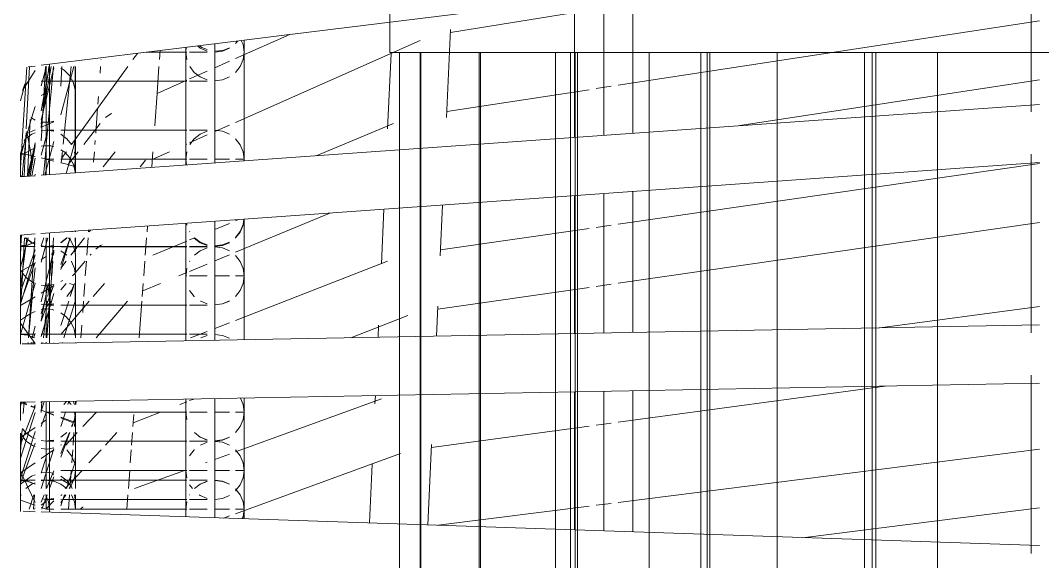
# Model space of a CAD drawing. Header units: millimetres. Extents: x 886808 to 1650903, y -1008069 to 230892.
# Drawn here: x 1018505 to 1019031, y -558612 to -558334 of the extents above; entities that cross this region are included whole.
import ezdxf
from ezdxf.xclip import XClip

# ---------------------------------------------------------------- set-up
doc = ezdxf.new("R2010")
doc.units = ezdxf.units.MM
doc.header["$XCLIPFRAME"] = 0
doc.layers.get('0').update_dxf_attribs({"lineweight": 0})
doc.layers.add('0.NETMANHNHAT-0.05', color=251, linetype='Continuous', lineweight=0)
doc.layers.add('A_Dim', color=8, linetype='Continuous', lineweight=5)

# ---------------------------------------------------------------- blocks, each defined once
blk = doc.blocks.new('A$C14C457CE')
for p, q in [((8880.19, 2669.48), (8880.19, 2761.27)), ((9085, 2731.01), (9085, 2658.46)), ((9085, 2731.01), (9261.51, 2709.22)), ((9100, 2729.15), (9100, 2657.4)), ((9115, 2727.3), (9115, 2656.33)), ((9107.5, 2721.78), (9178.82, 2710.26)), ((9092.5, 2683.17), (8875.8, 2716.26)), ((9180.83, 2666.54), (9178.75, 2711.76)), ((9261.51, 2709.22), (9289.39, 2696.85)), ((9261.55, 2709.21), (9285, 2706.32)), ((9194.31, 2706.23), (9289.39, 2664.05)), ((9285, 2706.32), (9285, 2700.23)), ((9285, 2706.32), (9328.14, 2701)), ((9285, 2700.23), (9285.51, 2704.06)), ((9285.51, 2704.06), (9286.39, 2706.15)), ((9289.01, 2704.94), (9288.3, 2705.92)), ((9289.31, 2704.7), (9288.38, 2705.91)), ((9289.39, 2704.64), (9289.01, 2704.94)), ((9289.39, 2704.59), (9289.39, 2704.64)), ((9295.39, 2701.21), (9292.5, 2702.41)), ((9300, 2704.47), (9300, 2700.83)), ((9300, 2704.47), (9300, 2643.19)), ((9300, 2704.47), (9300, 2700.23)), ((9306.64, 2702.65), (9303.88, 2701.56)), ((9307.83, 2703.51), (9306.64, 2702.65)), ((9308.99, 2703.36), (9307.5, 2702.23)), ((9314.68, 2702.66), (9315, 2700.23)), ((9315, 2702.62), (9315, 2700.23)), ((9211.12, 2660.79), (9209.34, 2699.57)), ((9285.51, 2696.4), (9285, 2700.23)), ((9285, 2700.23), (9285, 2698.8)), ((9285, 2698.8), (9285, 2666)), ((9296.12, 2700.74), (9292.5, 2702.23)), ((9299.17, 2700.72), (9295.39, 2701.21)), ((9300, 2700.24), (9296.12, 2700.74)), ((9300, 2700.83), (9299.17, 2700.72)), ((9300, 2700.83), (9300, 2700.24)), ((9300, 2692.15), (9300, 2700.24)), ((9300, 2700.23), (9300, 2643.19)), ((9307.5, 2702.23), (9303.88, 2700.74)), ((9312.99, 2700.23), (9303.88, 2700.23)), ((9303.88, 2700.11), (9312.99, 2700.11)), ((9334.38, 2700.23), (9314.49, 2700.23)), ((9315, 2700.11), (9314.49, 2696.4)), ((9314.49, 2700.11), (9335.34, 2700.11)), ((9315, 2700.23), (9315, 2700.11)), ((9315, 2652.69), (9315, 2700.11)), ((9328.48, 2696.35), (9328.14, 2701)), ((9328.14, 2701), (9335.26, 2700.11)), ((9335.34, 2700.11), (9385, 2693.98)), ((9342.17, 2696.35), (9339.85, 2699.55)), ((9287.01, 2692.84), (9285.51, 2696.4)), ((9289.39, 2689.77), (9287.01, 2692.84)), ((9292.5, 2695.47), (9300, 2692.15)), ((9300, 2685.44), (9300, 2692.15)), ((9312.91, 2692.73), (9310.61, 2689.77)), ((9329.74, 2678.95), (9328.74, 2692.73)), ((9371.8, 2655.34), (9344.78, 2692.73)), ((9358.55, 2696.35), (9358.54, 2696.58)), ((9359.06, 2689.35), (9358.82, 2692.73)), ((9371.71, 2692.73), (9371.71, 2647.13)), ((9371.8, 2692.73), (9371.8, 2685.23)), ((9372.62, 2692.73), (9379.21, 2667.9)), ((9377.99, 2652.81), (9373.92, 2692.73)), ((9379.21, 2691.98), (9377.53, 2691)), ((9379.21, 2682.73), (9378.72, 2692.73)), ((9382.84, 2692.05), (9388.32, 2669.72)), ((9382.98, 2692.73), (9386, 2659.89)), ((9388.49, 2668.39), (9384.21, 2692.73)), ((9385, 2637.15), (9385, 2693.98)), ((9385, 2693.98), (9389.39, 2693.43)), ((9385.78, 2689.4), (9385.11, 2692.73)), ((9385.37, 2692.73), (9385.78, 2689.4)), ((9389.39, 2682.94), (9386.56, 2692.73)), ((9386.71, 2637.03), (9386.71, 2692.73)), ((9386.71, 2645.11), (9386.71, 2692.73)), ((9386.71, 2637.03), (9386.71, 2692.73)), ((9386.71, 2692.73), (9386.71, 2637.03)), ((9386.71, 2645.11), (9386.71, 2692.73)), ((9387.06, 2692.73), (9387.95, 2677.71)), ((9392.5, 2693.05), (9394.43, 2692.82)), ((9394.43, 2692.82), (9396.04, 2692.62)), ((9395.38, 2692.7), (9396.99, 2660.7)), ((9396.04, 2692.62), (9396.07, 2692.61)), ((9400, 2640.63), (9396.67, 2692.54)), ((9296.12, 2685.95), (9292.5, 2687.42)), ((9303.88, 2690.42), (9312.99, 2686.38)), ((9307.5, 2687.42), (9303.88, 2685.95)), ((9310.61, 2689.77), (9307.5, 2687.42)), ((9374.77, 2688.23), (9372.83, 2684.83)), ((9377.53, 2691), (9374.77, 2688.23)), ((9385.86, 2688.75), (9385.78, 2689.4)), ((9389.39, 2670.05), (9385.86, 2688.75)), ((9386.34, 2685.23), (9385.93, 2688.42)), ((9392.5, 2690.83), (9398.97, 2680.48)), ((9029.89, 2662.38), (8875.8, 2685.91)), ((9103.88, 2681.43), (9096.12, 2682.61)), ((9300, 2685.44), (9296.12, 2685.95)), ((9300, 2685.23), (9300, 2685.44)), ((9312.99, 2685.23), (9303.88, 2685.23)), ((9314.49, 2685.72), (9329.74, 2678.95)), ((9389.26, 2685.23), (9314.49, 2685.23)), ((9371.8, 2685.23), (9371.83, 2681.04)), ((9372.83, 2684.83), (9371.83, 2681.04)), ((9388.32, 2669.72), (9386.34, 2685.23)), ((9397.49, 2684.09), (9398.97, 2680.48)), ((9397.49, 2684.09), (9400, 2675.07)), ((9180.68, 2669.7), (9107.5, 2680.87)), ((9330.9, 2662.55), (9329.74, 2678.95)), ((9360.21, 2673.48), (9359.93, 2677.39)), ((9371.85, 2677.12), (9371.8, 2660.11)), ((9371.83, 2681.04), (9371.85, 2677.12)), ((9389.39, 2677.93), (9386.71, 2679.11)), ((9387.96, 2677.66), (9388.28, 2672.12)), ((8875.8, 2673.33), (9285, 2644.25)), ((9361.3, 2658.45), (9360.37, 2671.34)), ((9388.28, 2672.12), (9388.43, 2669.76)), ((9394.23, 2666.25), (9392.5, 2672.22)), ((9285, 2666), (9285, 2645.11)), ((9353.05, 2668.61), (9353.51, 2668.41)), ((9353.51, 2668.41), (9356.31, 2666.51)), ((9388.32, 2669.72), (9388.36, 2669.54)), ((9388.36, 2669.54), (9389.39, 2665.33)), ((9388.49, 2668.39), (9388.36, 2669.54)), ((9388.43, 2669.76), (9388.47, 2669.11)), ((9388.47, 2669.11), (9388.49, 2668.39)), ((9388.49, 2668.39), (9388.52, 2668.29)), ((9388.52, 2668.29), (9388.52, 2668.25)), ((9388.52, 2668.21), (9388.52, 2668.25)), ((9388.53, 2668.15), (9388.52, 2668.21)), ((9388.53, 2668.08), (9388.53, 2668.15)), ((9388.54, 2667.98), (9388.53, 2668.08)), ((9388.57, 2667.95), (9388.54, 2667.98)), ((9389.39, 2663.25), (9388.57, 2667.95)), ((9389.39, 2661.55), (9388.57, 2667.95)), ((9388.57, 2667.95), (9388.78, 2664.24)), ((9392.51, 2665.25), (9394.69, 2666.52)), ((9397.22, 2655.7), (9394.23, 2666.25)), ((9247.9, 2646.89), (9208.16, 2663.44)), ((9292.5, 2662.67), (9300, 2659.34)), ((9330.94, 2662.33), (9330.9, 2662.55)), ((9358.93, 2663.44), (9367.41, 2652.61)), ((9382.84, 2664.75), (9384.82, 2664.22)), ((9389.39, 2661.55), (9382.84, 2664.43)), ((9384.82, 2664.22), (9388.73, 2664.23)), ((9388.73, 2664.23), (9388.78, 2664.24)), ((9388.78, 2664.24), (9389.39, 2664.41)), ((9388.78, 2664.24), (9388.93, 2661.75)), ((9388.93, 2661.75), (9389.07, 2659.68)), ((9389.39, 2661.39), (9389.39, 2661.55)), ((9396.42, 2636.34), (9394.97, 2665.52)), ((9287.01, 2652.55), (9289.39, 2655.63)), ((9292.5, 2657.99), (9296.12, 2659.48)), ((9296.12, 2659.48), (9300, 2659.99)), ((9300, 2659.99), (9300, 2660.11)), ((9300, 2659.99), (9300, 2659.34)), ((9300, 2645.11), (9300, 2659.34)), ((9303.88, 2660.11), (9312.99, 2660.11)), ((9303.88, 2659.48), (9307.5, 2657.99)), ((9303.88, 2657.62), (9312.99, 2653.58)), ((9307.5, 2657.99), (9310.61, 2655.63)), ((9310.61, 2655.63), (9312.94, 2652.61)), ((9314.49, 2660.11), (9379.21, 2660.11)), ((9371.8, 2660.11), (9371.8, 2655.34)), ((9371.8, 2655.34), (9371.84, 2655.28)), ((9371.84, 2655.28), (9371.8, 2655.09)), ((9371.8, 2655.09), (9372.72, 2651.31)), ((9373.77, 2652.61), (9371.84, 2655.28)), ((9373.77, 2652.61), (9376.1, 2655.63)), ((9376.1, 2655.63), (9379.21, 2657.99)), ((9382.84, 2660.11), (9386.71, 2660.11)), ((9382.84, 2659.48), (9386.71, 2659.99)), ((9386, 2659.89), (9386.71, 2652.61)), ((9386.71, 2659.99), (9386.71, 2660.11)), ((9386.71, 2659.99), (9389.39, 2659.64)), ((9386.71, 2659.99), (9386.71, 2652.61)), ((9386.71, 2656.71), (9389.39, 2647.2)), ((9389.07, 2659.68), (9389.39, 2654.67)), ((9392.5, 2660.19), (9397.11, 2658.15)), ((9392.5, 2658.7), (9394.21, 2657.99)), ((9394.21, 2657.99), (9397.22, 2655.7)), ((9394.7, 2648.22), (9396.74, 2659.44)), ((9397.19, 2656.38), (9396.98, 2658.61)), ((9397.11, 2658.15), (9397.21, 2655.97)), ((9397.21, 2655.97), (9397.24, 2655.87)), ((9397.24, 2655.87), (9397.22, 2655.7)), ((9397.22, 2655.7), (9397.26, 2655.67)), ((9397.26, 2655.67), (9397.32, 2655.63)), ((9397.26, 2655.67), (9397.56, 2648.26)), ((9397.99, 2648.04), (9397.26, 2655.67)), ((9397.32, 2655.63), (9398.16, 2654.54)), ((9399.45, 2648.26), (9397.32, 2655.63)), ((9285.51, 2648.96), (9287.01, 2652.55)), ((9314.49, 2652.91), (9315.17, 2652.61)), ((9315, 2652.69), (9315, 2645.11)), ((9361.73, 2652.61), (9361.57, 2654.8)), ((9371.85, 2654.88), (9371.84, 2646.95)), ((9372.72, 2651.31), (9376.55, 2637.75)), ((9379.21, 2649.99), (9377.21, 2648.76)), ((9382.84, 2654.22), (9383.51, 2651.71)), ((9384.29, 2651.94), (9382.84, 2651.5)), ((9383.51, 2651.71), (9387.42, 2636.98)), ((9388.2, 2652.05), (9384.29, 2651.94)), ((9386.71, 2652.01), (9386.71, 2652.61)), ((9386.71, 2652.01), (9387.35, 2645.27)), ((9386.71, 2645.11), (9386.71, 2652.01)), ((9389.39, 2651.77), (9388.2, 2652.05)), ((9389.39, 2654.67), (9389.39, 2654.57)), ((9395.75, 2636.38), (9392.5, 2653.6)), ((9392.5, 2652.66), (9396.5, 2636.33)), ((9395.04, 2636.43), (9392.5, 2652.15)), ((9392.72, 2650.78), (9392.5, 2650.89)), ((9393, 2650.63), (9392.72, 2650.78)), ((9393.07, 2650.6), (9393, 2650.63)), ((9400, 2646.99), (9393.07, 2650.6)), ((9398.96, 2651.76), (9400, 2647.86)), ((8880.19, 2555.9), (8880.19, 2647.71)), ((9285, 2645.11), (9285.51, 2648.96)), ((9285.11, 2644.25), (9285, 2645.11)), ((9285, 2645.11), (9285, 2644.25)), ((9285, 2645.11), (9289.39, 2645.11)), ((9300, 2645.11), (9292.5, 2645.11)), ((9300, 2645.11), (9300, 2643.19)), ((9303.88, 2645.11), (9312.99, 2645.11)), ((9303.88, 2645.11), (9312.99, 2645.11)), ((9314.49, 2648.96), (9315, 2645.11)), ((9315, 2645.11), (9314.49, 2645.11)), ((9314.49, 2645.11), (9379.21, 2645.11)), ((9315, 2645.11), (9314.61, 2642.15)), ((9315, 2645.11), (9315, 2642.12)), ((9323.33, 2648.99), (9332.2, 2645.06)), ((9332.48, 2641.23), (9331.91, 2648.99)), ((9335.75, 2644.66), (9338.43, 2641.23)), ((9351.3, 2648.99), (9357.38, 2641.23)), ((9362.38, 2643.59), (9361.99, 2648.99)), ((9370.25, 2648.99), (9375.47, 2642.33)), ((9371.71, 2645.11), (9372.22, 2648.96)), ((9371.71, 2647.13), (9371.71, 2645.11)), ((9371.84, 2644.1), (9371.71, 2645.11)), ((9371.71, 2645.11), (9371.71, 2638.09)), ((9371.84, 2646.95), (9371.84, 2644.1)), ((9372.22, 2648.96), (9372.23, 2648.99)), ((9374.53, 2645.91), (9372.68, 2642.46)), ((9377.21, 2648.76), (9374.53, 2645.91)), ((9376.83, 2648.35), (9376.36, 2648.99)), ((9378.71, 2645.74), (9376.83, 2648.35)), ((9378.46, 2648.21), (9378.38, 2648.99)), ((9378.97, 2643.2), (9378.48, 2647.97)), ((9378.53, 2648.11), (9378.61, 2647.87)), ((9378.55, 2647.92), (9378.53, 2648.11)), ((9378.71, 2645.74), (9378.55, 2647.92)), ((9382.84, 2645.11), (9386.71, 2645.11)), ((9382.84, 2644.15), (9385, 2644.69)), ((9386.71, 2645.11), (9385, 2644.69)), ((9386.71, 2645.11), (9389.39, 2645.77)), ((9387.35, 2645.27), (9388.11, 2636.93)), ((9392.5, 2646.54), (9393.91, 2646.89)), ((9394.1, 2636.5), (9392.5, 2645.59)), ((9393.61, 2646.82), (9393.39, 2649.36)), ((9397.58, 2647.8), (9393.91, 2646.89)), ((9394.7, 2648.22), (9394.38, 2644.36)), ((9397.56, 2648.26), (9398.11, 2636.22)), ((9397.58, 2647.8), (9399.45, 2648.26)), ((9398, 2647.9), (9397.99, 2648.04)), ((9399.12, 2636.15), (9398, 2647.9)), ((9399.45, 2648.26), (9399.51, 2648.28)), ((9400, 2646.35), (9399.45, 2648.26)), ((9399.51, 2648.28), (9399.94, 2648.38)), ((9400, 2648.18), (9400, 2636.07)), ((8875.8, 2643.39), (9285.11, 2614.3)), ((9092.5, 2611.7), (8875.8, 2642.87)), ((9285, 2644.25), (9285.11, 2644.25)), ((9285.11, 2644.25), (9371.71, 2638.09)), ((9372.68, 2642.46), (9371.78, 2638.64)), ((9372.15, 2641.51), (9371.84, 2644.1)), ((9371.84, 2644.1), (9371.85, 2638.91)), ((9372.15, 2641.51), (9372.48, 2641.59)), ((9372.22, 2641.26), (9372.15, 2641.51)), ((9372.23, 2641.23), (9372.22, 2641.26)), ((9372.48, 2641.59), (9375.27, 2642.28)), ((9375.47, 2642.33), (9375.27, 2642.28)), ((9378.97, 2643.2), (9375.47, 2642.33)), ((9379.21, 2643.26), (9378.97, 2643.2)), ((9394.38, 2644.36), (9395.09, 2640.56)), ((9395.88, 2636.37), (9395.09, 2640.56)), ((9371.71, 2638.09), (9371.85, 2638.08)), ((9371.78, 2638.64), (9371.78, 2638.09)), ((9371.85, 2638.91), (9371.85, 2638.08)), ((9371.85, 2638.08), (9389.39, 2636.84)), ((9386.9, 2637.01), (9386.71, 2637.11)), ((9386.71, 2637.11), (9386.71, 2637.03)), ((9392.5, 2637.31), (9392.5, 2637.47)), ((9392.59, 2636.61), (9392.5, 2637.31)), ((9392.5, 2636.62), (9392.59, 2636.61)), ((9392.59, 2636.61), (9399.61, 2636.11)), ((9398.32, 2636.2), (9400, 2636.66)), ((9085, 2628.52), (9085, 2555.98)), ((9100, 2627.45), (9100, 2555.7)), ((9115, 2626.39), (9115, 2555.42)), ((9184.1, 2595.45), (9182.9, 2621.56)), ((9214.32, 2591.3), (9213.03, 2619.42)), ((9289.39, 2597.26), (9240.91, 2617.44)), ((9285, 2599.08), (9285, 2614.31)), ((9285.51, 2611.48), (9285.11, 2614.3)), ((9285.11, 2614.3), (9285.14, 2614.3)), ((9285.51, 2611.48), (9285.14, 2614.3)), ((9285.14, 2614.3), (9389.53, 2606.88)), ((9289.39, 2613.43), (9287.76, 2614.11)), ((9300, 2600.53), (9300, 2613.24)), ((9300, 2613.24), (9300, 2553.2)), ((9300, 2613.24), (9300, 2551.96)), ((9092.5, 2581.39), (8875.8, 2612.56)), ((9103.88, 2610.06), (9096.12, 2611.18)), ((9183.96, 2598.54), (9107.5, 2609.54)), ((9287.01, 2607.92), (9285.51, 2611.48)), ((9285.51, 2611.27), (9285.51, 2611.48)), ((9287.01, 2607.69), (9285.51, 2611.27)), ((9289.39, 2604.86), (9287.01, 2607.92)), ((9300, 2609.02), (9292.5, 2612.14)), ((9312.99, 2607.92), (9312.91, 2607.81)), ((9314.59, 2612.21), (9314.49, 2611.48)), ((9314.61, 2612.21), (9314.49, 2611.48)), ((9314.49, 2611.48), (9314.49, 2611.27)), ((9315, 2612.18), (9315, 2586.59)), ((9334.69, 2610.75), (9334.6, 2610.79)), ((9334.69, 2610.75), (9334.69, 2610.78)), ((9334.9, 2607.81), (9334.69, 2610.75)), ((9363.91, 2608.7), (9364.61, 2607.81)), ((9364.98, 2607.81), (9364.92, 2608.63)), ((9371.71, 2607.81), (9371.71, 2608.15)), ((9371.78, 2608.14), (9371.78, 2607.81)), ((9373.37, 2607.81), (9373.29, 2608.04)), ((9373.38, 2608.03), (9373.44, 2607.81)), ((9373.65, 2607.81), (9373.57, 2608.02)), ((9287.01, 2607.65), (9287.01, 2607.69)), ((9289.39, 2604.62), (9287.01, 2607.65)), ((9289.39, 2604.82), (9289.39, 2604.86)), ((9289.39, 2604.56), (9289.39, 2604.62)), ((9296.12, 2601.03), (9292.5, 2602.51)), ((9307.5, 2602.51), (9303.88, 2601.03)), ((9310.41, 2604.7), (9307.5, 2602.51)), ((9310.61, 2604.62), (9307.5, 2602.26)), ((9310.61, 2604.56), (9307.5, 2602.18)), ((9307.5, 2602.51), (9307.5, 2602.46)), ((9312.99, 2603.61), (9310.35, 2604.7)), ((9310.45, 2604.7), (9310.41, 2604.7)), ((9310.67, 2604.7), (9310.61, 2604.62)), ((9310.61, 2604.62), (9310.61, 2604.56)), ((9310.72, 2604.7), (9310.67, 2604.7)), ((9331.94, 2595.72), (9314.49, 2602.98)), ((9335.78, 2595.72), (9335.13, 2604.7)), ((9365.86, 2595.72), (9365.21, 2604.7)), ((9367.04, 2604.7), (9374.08, 2595.72)), ((9371.71, 2598.75), (9371.71, 2604.7)), ((9371.78, 2604.7), (9371.71, 2600.31)), ((9374.31, 2603.59), (9372.55, 2600.1)), ((9375.3, 2604.7), (9374.31, 2603.59)), ((9374.36, 2604.7), (9379.21, 2588.34)), ((9379.22, 2590.99), (9374.45, 2604.7)), ((9376.04, 2604.7), (9375.99, 2604.7)), ((9376.1, 2604.62), (9376.04, 2604.7)), ((9379.21, 2602.26), (9376.1, 2604.62)), ((9376.1, 2604.56), (9376.1, 2604.62)), ((9379.21, 2602.18), (9376.1, 2604.56)), ((9383.52, 2595.55), (9383.06, 2604.7)), ((9385, 2574.4), (9385, 2607.2)), ((9385.87, 2604.7), (9389.39, 2592.23)), ((9386.71, 2601.74), (9386.71, 2604.7)), ((9386.71, 2553.22), (9386.71, 2604.7)), ((9386.71, 2553.22), (9386.71, 2604.7)), ((9386.71, 2604.7), (9386.71, 2553.22)), ((9389.39, 2600.63), (9387.9, 2604.7)), ((9392.5, 2606.67), (9400, 2606.14)), ((9392.73, 2602.41), (9392.5, 2602.51)), ((9392.58, 2604.7), (9392.77, 2601.68)), ((9397.32, 2604.62), (9394.21, 2602.26)), ((9397.32, 2604.56), (9394.21, 2602.18)), ((9395.99, 2604.7), (9396.23, 2603.8)), ((9396.23, 2603.8), (9396.25, 2603.74)), ((9396.25, 2603.74), (9397.01, 2600.87)), ((9396.77, 2604.21), (9396.71, 2604.7)), ((9396.78, 2604.15), (9396.77, 2604.21)), ((9397.28, 2600.31), (9396.78, 2604.15)), ((9397.38, 2604.7), (9397.32, 2604.62)), ((9397.32, 2604.62), (9397.32, 2604.56)), ((9397.43, 2604.7), (9397.38, 2604.7)), ((9399.24, 2579.11), (9397.98, 2604.7)), ((9399.49, 2606.18), (9399.74, 2600.56)), ((9400, 2602.94), (9399.69, 2604.7)), ((9400, 2604.67), (9399.93, 2604.7)), ((9400, 2606.14), (9400, 2604.67)), ((9400, 2604.7), (9400, 2550.02)), ((9400, 2604.67), (9400, 2602.94)), ((9400, 2600.53), (9400, 2602.94)), ((9285, 2585.11), (9285, 2599.08)), ((9296.12, 2600.98), (9292.5, 2602.46)), ((9296.12, 2600.78), (9292.5, 2602.26)), ((9296.12, 2600.69), (9292.5, 2602.18)), ((9292.5, 2598.04), (9296.12, 2599.53)), ((9292.5, 2597.99), (9296.12, 2599.48)), ((9300, 2600.53), (9296.12, 2601.03)), ((9300, 2600.48), (9296.12, 2600.98)), ((9300, 2600.28), (9296.12, 2600.78)), ((9300, 2600.19), (9296.12, 2600.69)), ((9296.12, 2599.53), (9300, 2600.04)), ((9296.12, 2599.48), (9300, 2599.99)), ((9300, 2600.53), (9300, 2600.48)), ((9300, 2600.48), (9300, 2600.28)), ((9300, 2600.28), (9300, 2600.19)), ((9300, 2600.04), (9300, 2600.19)), ((9300, 2599.99), (9300, 2600.04)), ((9300, 2592.84), (9300, 2599.99)), ((9307.5, 2602.46), (9303.88, 2600.98)), ((9307.5, 2602.26), (9303.88, 2600.78)), ((9307.5, 2602.18), (9303.88, 2600.69)), ((9303.88, 2600.31), (9312.99, 2600.31)), ((9303.88, 2600.11), (9312.99, 2600.11)), ((9303.88, 2599.53), (9307.5, 2598.04)), ((9303.88, 2599.48), (9307.5, 2597.99)), ((9307.5, 2598.04), (9307.5, 2597.99)), ((9307.5, 2597.99), (9310.49, 2595.72)), ((9314.49, 2600.31), (9389.39, 2600.31)), ((9314.49, 2600.11), (9371.78, 2600.11)), ((9358.84, 2600.69), (9357.95, 2601.06)), ((9361.22, 2598.93), (9358.84, 2600.69)), ((9371.78, 2596.42), (9371.71, 2598.75)), ((9372.55, 2600.1), (9371.75, 2596.26)), ((9371.78, 2600.11), (9372.55, 2600.1)), ((9372.55, 2600.1), (9375.72, 2600.11)), ((9375.72, 2600.11), (9379.21, 2600.11)), ((9376.22, 2595.72), (9379.21, 2597.99)), ((9379.21, 2597.99), (9379.21, 2598.04)), ((9386.71, 2600.28), (9382.84, 2600.78)), ((9386.71, 2600.19), (9382.84, 2600.69)), ((9382.84, 2600.11), (9386.71, 2600.11)), ((9382.84, 2599.53), (9383.05, 2599.56)), ((9382.84, 2599.48), (9383.06, 2599.51)), ((9389.39, 2571.78), (9382.84, 2598.27)), ((9383.02, 2595.72), (9382.84, 2597.74)), ((9386.71, 2601.74), (9386.71, 2600.31)), ((9389.39, 2600.54), (9386.71, 2600.19)), ((9386.98, 2600.31), (9386.71, 2600.28)), ((9386.71, 2600.31), (9386.71, 2600.28)), ((9386.71, 2600.19), (9386.71, 2600.11)), ((9389.39, 2600.63), (9387.11, 2600.31)), ((9389.39, 2600.59), (9389.39, 2600.63)), ((9392.73, 2602.41), (9392.5, 2602.46)), ((9394.21, 2602.26), (9392.5, 2601.56)), ((9394.21, 2602.18), (9392.5, 2601.48)), ((9392.5, 2600.31), (9400, 2600.31)), ((9400, 2576.93), (9392.5, 2598.48)), ((9393.6, 2602.01), (9392.73, 2602.41)), ((9392.77, 2601.68), (9392.78, 2601.59)), ((9392.78, 2601.59), (9395.87, 2553.22)), ((9393.7, 2601.97), (9393.65, 2602.04)), ((9396.12, 2601.03), (9393.75, 2602)), ((9396.12, 2600.98), (9393.75, 2602)), ((9400, 2600.53), (9396.12, 2601.03)), ((9400, 2600.48), (9396.12, 2600.98)), ((9397.01, 2600.87), (9397.16, 2600.31)), ((9397.16, 2600.31), (9397.39, 2599.45)), ((9397.39, 2599.45), (9397.28, 2600.31)), ((9397.39, 2599.45), (9397.39, 2599.42)), ((9400, 2579.34), (9397.39, 2599.42)), ((9397.39, 2599.42), (9400, 2589.6)), ((9399.74, 2600.56), (9399.75, 2600.51)), ((9399.75, 2600.51), (9400, 2594.95)), ((9400, 2600.53), (9400, 2600.48)), ((9400, 2600.48), (9400, 2600.31)), ((9289.39, 2562.22), (9211.23, 2592.68)), ((9285.51, 2588.96), (9287.01, 2592.55)), ((9287.01, 2592.55), (9289.39, 2595.63)), ((9289.39, 2595.63), (9289.39, 2595.66)), ((9300, 2592.84), (9292.5, 2595.96)), ((9300, 2585.11), (9300, 2592.84)), ((9310.49, 2595.72), (9310.54, 2595.72)), ((9312.94, 2592.61), (9312.99, 2592.55)), ((9336.55, 2585.11), (9336, 2592.61)), ((9364.14, 2595.72), (9363.67, 2596.27)), ((9366.63, 2585.11), (9366.08, 2592.61)), ((9366.79, 2592.61), (9371.78, 2586.74)), ((9371.71, 2595.72), (9371.75, 2596.26)), ((9371.71, 2586.83), (9371.71, 2595.72)), ((9372.22, 2588.96), (9373.72, 2592.55)), ((9373.72, 2592.55), (9373.77, 2592.61)), ((9376.17, 2595.72), (9376.22, 2595.72)), ((9376.52, 2592.61), (9379.21, 2589.17)), ((9383.92, 2585.11), (9383.28, 2592.61)), ((9384.26, 2581.23), (9383.52, 2595.55)), ((9383.82, 2595.72), (9383.69, 2596.97)), ((9384.9, 2585.11), (9384.13, 2592.61)), ((9389.39, 2593.54), (9386.71, 2595.11)), ((9392.5, 2595.97), (9400, 2570.65)), ((9400, 2571.42), (9392.5, 2592.04)), ((9285, 2585.11), (9285.51, 2588.96)), ((9312.99, 2587.43), (9303.88, 2591.22)), ((9314.49, 2588.96), (9315, 2585.11)), ((9318.56, 2585.11), (9314.49, 2586.81)), ((9371.71, 2585.11), (9372.22, 2588.96)), ((9371.91, 2586.6), (9371.78, 2586.74)), ((9371.78, 2585.67), (9371.78, 2586.74)), ((9400, 2587.32), (9392.5, 2591.72)), ((9392.5, 2589.23), (9393.23, 2581.56)), ((9399.11, 2586.63), (9400, 2588.39)), ((9285.51, 2581.26), (9285, 2585.11)), ((9285, 2563.93), (9285, 2585.11)), ((9285, 2585.11), (9289.39, 2585.11)), ((9300, 2585.11), (9292.5, 2585.11)), ((9300, 2570.24), (9300, 2585.11)), ((9303.88, 2585.11), (9312.99, 2585.11)), ((9315, 2585.11), (9314.49, 2585.11)), ((9315, 2585.11), (9315, 2586.59)), ((9315, 2585.11), (9315, 2570.11)), ((9371.71, 2585.11), (9371.71, 2583.63)), ((9371.71, 2570.11), (9371.71, 2583.63)), ((9371.71, 2583.63), (9371.78, 2575.76)), ((9373.17, 2585.11), (9371.91, 2586.6)), ((9379.21, 2582.16), (9378.27, 2582.71)), ((9378.27, 2582.71), (9379.21, 2582.24)), ((9386.71, 2584.76), (9386.71, 2582.63)), ((9386.71, 2584.76), (9386.71, 2553.22)), ((9386.71, 2553.22), (9386.71, 2584.76)), ((9386.71, 2582.63), (9386.71, 2580.19)), ((9392.5, 2581.32), (9393.23, 2581.56)), ((9393.23, 2581.56), (9396.51, 2583.71)), ((9393.23, 2581.56), (9393.59, 2577.36)), ((9396.51, 2583.71), (9399.11, 2586.63)), ((9103.88, 2579.75), (9096.12, 2580.87)), ((9185.36, 2568.03), (9107.5, 2579.23)), ((9287.01, 2577.67), (9285.51, 2581.26)), ((9289.39, 2574.59), (9287.01, 2577.67)), ((9312.99, 2577.67), (9310.61, 2574.59)), ((9337.11, 2577.39), (9327.88, 2581.23)), ((9337.32, 2574.5), (9336.83, 2581.23)), ((9362.56, 2574.5), (9356.84, 2581.23)), ((9367.4, 2574.5), (9366.91, 2581.23)), ((9373.72, 2577.67), (9372.23, 2581.23)), ((9372.54, 2580.5), (9372.45, 2580.47)), ((9374.39, 2574.5), (9372.45, 2580.47)), ((9372.54, 2580.5), (9374.78, 2581.23)), ((9376.1, 2574.59), (9373.72, 2577.67)), ((9379.21, 2578.02), (9376.48, 2581.23)), ((9382.84, 2580.71), (9385.6, 2580.13)), ((9386.41, 2570.36), (9382.84, 2580.59)), ((9389.39, 2576.19), (9382.84, 2580.03)), ((9384.26, 2580.41), (9384.26, 2581.23)), ((9384.83, 2574.5), (9384.26, 2581.23)), ((9384.28, 2580.11), (9384.26, 2580.41)), ((9384.28, 2580.11), (9384.52, 2576.24)), ((9384.91, 2571.32), (9384.52, 2576.24)), ((9385.98, 2574.5), (9385.3, 2581.23)), ((9385.6, 2580.13), (9389.39, 2580.34)), ((9385.71, 2581.23), (9387.8, 2570.38)), ((9386.71, 2580.19), (9386.71, 2577.77)), ((9386.71, 2576.02), (9386.71, 2577.77)), ((9392.5, 2581.23), (9399.89, 2555.05)), ((9393.59, 2577.36), (9395.81, 2553.22)), ((9400, 2569.56), (9399.24, 2579.11)), ((9400, 2579.19), (9400, 2579.34)), ((9289.39, 2574.56), (9289.39, 2574.59)), ((9296.12, 2570.74), (9292.5, 2572.23)), ((9296.12, 2570.69), (9292.5, 2572.18)), ((9307.24, 2572.12), (9303.88, 2570.74)), ((9307.24, 2572.12), (9303.88, 2570.69)), ((9307.34, 2572.12), (9307.24, 2572.12)), ((9310.54, 2574.5), (9310.49, 2574.5)), ((9310.61, 2574.56), (9310.54, 2574.5)), ((9310.61, 2574.59), (9310.61, 2574.56)), ((9338.86, 2553.21), (9337.49, 2572.12)), ((9361.05, 2553.21), (9344.95, 2572.12)), ((9379.21, 2554.94), (9364.59, 2572.12)), ((9367.99, 2566.31), (9367.57, 2572.12)), ((9371.78, 2575.76), (9371.91, 2571.87)), ((9371.91, 2571.87), (9373.04, 2568.16)), ((9379.21, 2559.68), (9375.16, 2572.12)), ((9376.1, 2574.56), (9376.1, 2574.59)), ((9376.17, 2574.5), (9376.1, 2574.56)), ((9376.22, 2574.5), (9376.17, 2574.5)), ((9382.84, 2576.08), (9389.39, 2553.97)), ((9384.91, 2571.32), (9384.23, 2572.12)), ((9385.13, 2571.06), (9384.91, 2571.32)), ((9385, 2570.46), (9384.91, 2571.32)), ((9385.04, 2572.12), (9385, 2574.4)), ((9385, 2571.21), (9385.04, 2572.12)), ((9385, 2570.46), (9385, 2571.21)), ((9386.66, 2553.22), (9385.04, 2572.12)), ((9385.72, 2570.36), (9385.13, 2571.06)), ((9388.15, 2553.22), (9386.23, 2572.12)), ((9386.71, 2570.24), (9386.71, 2576.02)), ((9386.71, 2574.31), (9389.39, 2565.6)), ((9400, 2569.98), (9392.5, 2574.37)), ((8957.9, 2558.36), (8875.8, 2569.45)), ((9186, 2554.09), (9185.29, 2569.61)), ((9300, 2570.24), (9296.12, 2570.74)), ((9300, 2570.19), (9296.12, 2570.69)), ((9300, 2570.24), (9300, 2570.19)), ((9300, 2570.19), (9300, 2570.11)), ((9303.88, 2570.11), (9312.99, 2570.11)), ((9314.49, 2570.11), (9379.21, 2570.11)), ((9315, 2551.68), (9315, 2570.11)), ((9371.71, 2555.22), (9371.71, 2570.11)), ((9373.04, 2568.16), (9377.64, 2553.21)), ((9379.21, 2566.05), (9376.64, 2564.27)), ((9386.71, 2570.24), (9382.84, 2570.74)), ((9384.5, 2570.47), (9382.84, 2570.69)), ((9382.84, 2570.11), (9384.61, 2570.11)), ((9383.54, 2567.81), (9382.84, 2567.56)), ((9387.45, 2568.12), (9383.54, 2567.81)), ((9385, 2570.41), (9384.5, 2570.47)), ((9384.61, 2570.11), (9385, 2570.11)), ((9385, 2570.41), (9385, 2570.46)), ((9385, 2550.37), (9385, 2570.41)), ((9385.19, 2570.38), (9385, 2570.41)), ((9385, 2570.11), (9386.43, 2570.11)), ((9385.15, 2568.28), (9385, 2570.11)), ((9386.35, 2553.22), (9385.15, 2568.28)), ((9386.42, 2570.22), (9385.19, 2570.38)), ((9385.77, 2570.31), (9385.72, 2570.36)), ((9385.94, 2570.11), (9385.77, 2570.31)), ((9386.5, 2569.45), (9385.94, 2570.11)), ((9386.49, 2570.11), (9386.42, 2570.22)), ((9386.71, 2570.19), (9386.42, 2570.22)), ((9386.43, 2570.11), (9386.49, 2570.11)), ((9389.39, 2561.78), (9386.49, 2570.11)), ((9386.49, 2570.11), (9386.71, 2570.11)), ((9389.39, 2570.59), (9386.71, 2570.24)), ((9389.39, 2570.54), (9386.71, 2570.19)), ((9386.71, 2570.24), (9386.71, 2570.19)), ((9386.71, 2570.19), (9386.71, 2570.11)), ((9389.39, 2567.76), (9387.45, 2568.12)), ((9387.8, 2570.38), (9387.81, 2570.33)), ((9387.81, 2570.33), (9389.39, 2562.13)), ((9394.84, 2565.72), (9392.5, 2566.83)), ((9400, 2562.42), (9394.84, 2565.72)), ((9230.07, 2553.27), (9200.74, 2564.7)), ((9285, 2552.24), (9285, 2563.93)), ((9300, 2558.09), (9292.5, 2561.01)), ((9374.1, 2561.29), (9372.43, 2557.75)), ((9376.64, 2564.27), (9374.1, 2561.29)), ((9392.5, 2550.27), (9400, 2560.77)), ((8875.8, 2559.89), (9389.39, 2550.29)), ((9216.06, 2553.53), (9215.77, 2559.76)), ((9300, 2555.05), (9300, 2555.21)), ((9312.53, 2553.2), (9303.88, 2556.57)), ((9312.99, 2555.21), (9303.88, 2555.21)), ((9389.39, 2555.23), (9314.49, 2555.21)), ((9368.94, 2553.21), (9368.46, 2559.85)), ((9371.75, 2554.02), (9371.71, 2555.22)), ((9372.43, 2557.75), (9371.73, 2553.89)), ((9393.98, 2553.22), (9392.5, 2559.21)), ((9392.5, 2555.52), (9393.21, 2553.22)), ((9400, 2555.23), (9392.5, 2555.23)), ((9400, 2555.06), (9400, 2555.23)), ((9292.5, 2553.06), (9296.12, 2554.54)), ((9296.12, 2554.54), (9300, 2555.05)), ((9300, 2554.7), (9300, 2555.05)), ((9300, 2551.96), (9300, 2554.7)), ((9303.88, 2554.54), (9307.15, 2553.2)), ((9363.12, 2550.78), (9363.08, 2550.83)), ((9369.13, 2550.67), (9369.12, 2550.83)), ((9371.73, 2553.89), (9371.71, 2553.21)), ((9371.71, 2550.62), (9371.71, 2550.83)), ((9371.73, 2553.89), (9371.75, 2553.21)), ((9371.75, 2550.83), (9371.75, 2550.62)), ((9378.38, 2550.83), (9378.48, 2550.49)), ((9383.07, 2550.41), (9382.84, 2550.68)), ((9386.58, 2550.34), (9386.54, 2550.83)), ((9386.71, 2550.34), (9386.71, 2550.83)), ((9386.71, 2550.83), (9386.71, 2550.34)), ((9386.71, 2550.83), (9386.71, 2550.34)), ((9386.71, 2550.83), (9386.71, 2550.34)), ((9386.71, 2550.34), (9386.71, 2550.83)), ((9386.71, 2550.83), (9386.71, 2550.34)), ((9386.9, 2550.34), (9386.86, 2550.83)), ((9388.45, 2550.31), (9388.4, 2550.83)), ((9389.07, 2550.3), (9389.39, 2550.72)), ((9392.5, 2550.23), (9396.06, 2550.16)), ((9392.84, 2553.22), (9396.12, 2554.56)), ((9393.42, 2550.21), (9393.2, 2550.83)), ((9393.94, 2550.83), (9394.14, 2550.2)), ((9394.73, 2550.19), (9394.57, 2550.83)), ((9396.03, 2550.83), (9396.09, 2550.16)), ((9396.03, 2550.83), (9396.06, 2550.16)), ((9396.06, 2550.16), (9396.09, 2550.16)), ((9396.09, 2550.16), (9399.12, 2550.11)), ((9396.12, 2554.56), (9400, 2555.06)), ((9399.89, 2555.05), (9400, 2554.72)), ((9400, 2554.72), (9400, 2555.06)), ((9400, 2554.65), (9400, 2554.72)), ((9400, 2553.22), (9400, 2554.65)), ((9400, 2550.02), (9400, 2553.22)), ((8880.19, 2442.33), (8880.19, 2534.14)), ((8875.8, 2529.93), (9389.49, 2520.33)), ((9092.5, 2509.91), (8955.28, 2528.45)), ((9085, 2526.02), (9085, 2453.52)), ((9100, 2525.74), (9100, 2454.02)), ((9115, 2525.46), (9115, 2454.53)), ((9289.39, 2494.62), (9214.28, 2521.93)), ((9217.63, 2519.25), (9217.44, 2523.54)), ((9285, 2522.28), (9285, 2515.11)), ((9285, 2515.11), (9285.51, 2518.97)), ((9285.51, 2518.97), (9286.87, 2522.25)), ((9300, 2522), (9300, 2515.11)), ((9300, 2522), (9300, 2515.11)), ((9300, 2522), (9300, 2465.11)), ((9312.99, 2520.96), (9310.83, 2521.8)), ((9318.03, 2518.99), (9314.49, 2520.37)), ((9315, 2520.17), (9315, 2521.72)), ((9315, 2520.17), (9315, 2515.11)), ((9371.43, 2518.99), (9371.3, 2520.67)), ((9371.71, 2518.99), (9371.71, 2520.66)), ((9372.23, 2518.99), (9372.92, 2520.64)), ((9375.21, 2520.59), (9373.92, 2519)), ((9375.06, 2520.6), (9375.57, 2518.99)), ((9377.75, 2518.99), (9376.28, 2520.57)), ((9385, 2520.41), (9385, 2467.13)), ((9386.71, 2515.11), (9386.71, 2520.38)), ((9386.71, 2475.72), (9386.71, 2520.38)), ((9386.71, 2515.11), (9386.71, 2520.38)), ((9386.71, 2475.72), (9386.71, 2520.38)), ((9386.71, 2520.38), (9386.71, 2518.99)), ((9386.71, 2515.11), (9386.71, 2520.38)), ((9387.77, 2520.36), (9389.1, 2516.08)), ((9389.37, 2515.15), (9388.96, 2520.34)), ((9389.39, 2519.91), (9389.03, 2520.34)), ((9392.5, 2520.27), (9400, 2520.13)), ((9392.9, 2517.63), (9392.5, 2518.85)), ((9396.73, 2519.18), (9398.2, 2519.78)), ((9396.88, 2518.8), (9398.23, 2519.3)), ((9397.49, 2520.18), (9397.61, 2519.54)), ((9398.17, 2520.16), (9398.59, 2514.34)), ((9399.1, 2520.15), (9398.2, 2519.78)), ((9398.23, 2519.3), (9399.52, 2519.77)), ((9399.41, 2520.14), (9399.52, 2519.77)), ((9399.52, 2519.77), (9399.78, 2519.86)), ((9399.52, 2519.77), (9400, 2518.21)), ((9399.75, 2520.13), (9400, 2518.21)), ((9399.78, 2519.86), (9400, 2519.94)), ((9400, 2520.13), (9400, 2510.68)), ((9285.51, 2511.25), (9285, 2515.11)), ((9285, 2496.22), (9285, 2515.11)), ((9285, 2515.11), (9289.39, 2515.11)), ((9300, 2515.11), (9292.5, 2515.11)), ((9300, 2500.24), (9300, 2515.11)), ((9300, 2515.11), (9300, 2460.75)), ((9312.99, 2515.11), (9303.88, 2515.11)), ((9303.88, 2515.11), (9312.99, 2515.11)), ((9303.88, 2515.11), (9312.99, 2515.11)), ((9315, 2515.11), (9314.49, 2511.25)), ((9314.49, 2515.11), (9315, 2515.11)), ((9314.49, 2515.11), (9379.21, 2515.11)), ((9314.49, 2515.11), (9379.21, 2515.11)), ((9315, 2515.11), (9315, 2500.11)), ((9342.03, 2509.64), (9327.99, 2515.11)), ((9342.17, 2507.61), (9341.72, 2513.86)), ((9367.89, 2507.61), (9360.94, 2515.11)), ((9372.25, 2507.61), (9371.71, 2515.11)), ((9371.72, 2511.54), (9371.71, 2515.11)), ((9372.22, 2511.26), (9371.71, 2515.11)), ((9372.28, 2515.11), (9371.72, 2511.54)), ((9376.81, 2515.11), (9379.2, 2507.61)), ((9382.84, 2515.11), (9386.71, 2515.11)), ((9382.84, 2515.11), (9386.71, 2515.11)), ((9382.84, 2513.71), (9385, 2514.49)), ((9382.84, 2513.54), (9385, 2514.42)), ((9386.71, 2515.11), (9385, 2514.42)), ((9386.71, 2515.11), (9385, 2514.49)), ((9386.71, 2515.11), (9389.1, 2516.08)), ((9386.71, 2515.11), (9389.12, 2515.99)), ((9386.71, 2500.19), (9386.71, 2515.11)), ((9389.39, 2507.73), (9386.71, 2515.11)), ((9386.71, 2515.11), (9386.71, 2507.61)), ((9389.1, 2516.08), (9389.29, 2516.16)), ((9389.1, 2516.08), (9389.12, 2515.99)), ((9389.12, 2515.99), (9389.3, 2516.05)), ((9389.12, 2515.99), (9389.36, 2515.21)), ((9389.29, 2516.16), (9389.39, 2516.2)), ((9389.3, 2516.05), (9389.39, 2516.09)), ((9389.37, 2515.15), (9389.39, 2515.12)), ((9389.39, 2514.85), (9389.39, 2515.12)), ((9392.5, 2517.21), (9394.63, 2517.99)), ((9400, 2498.44), (9392.5, 2517.94)), ((9392.5, 2517.46), (9392.9, 2517.63)), ((9392.5, 2514.92), (9400, 2491.36)), ((9394.52, 2518.29), (9392.9, 2517.63)), ((9400, 2518.21), (9400, 2518.16)), ((9103.88, 2508.37), (9096.12, 2509.42)), ((9188.63, 2496.92), (9107.5, 2507.88)), ((9287.01, 2507.65), (9285.51, 2511.25)), ((9371.72, 2511.54), (9371.71, 2500.11)), ((9372.95, 2509.52), (9372.22, 2511.26)), ((9372.73, 2510.03), (9372.61, 2509.99)), ((9372.82, 2509.46), (9372.61, 2509.99)), ((9372.73, 2510.03), (9377.83, 2511.89)), ((9372.95, 2509.52), (9372.82, 2509.46)), ((9373.57, 2507.61), (9372.82, 2509.46)), ((9373.48, 2507.61), (9372.82, 2509.46)), ((9372.95, 2509.52), (9377.94, 2511.55)), ((9373.72, 2507.65), (9372.95, 2509.52)), ((9379.21, 2512.39), (9377.83, 2511.89)), ((9379.21, 2512.06), (9377.94, 2511.55)), ((9389.39, 2509.28), (9386.71, 2511.11)), ((9386.71, 2511.11), (9386.71, 2507.61)), ((9289.39, 2504.59), (9287.01, 2507.65)), ((9289.39, 2504.56), (9289.39, 2504.59)), ((9310.49, 2504.5), (9307.5, 2502.23)), ((9310.54, 2504.5), (9310.49, 2504.5)), ((9312.99, 2507.65), (9312.96, 2507.61)), ((9342.86, 2498.1), (9342.4, 2504.5)), ((9356.3, 2498.1), (9350.36, 2504.5)), ((9376.7, 2498.1), (9370.77, 2504.5)), ((9372.94, 2498.1), (9372.48, 2504.5)), ((9373.75, 2507.61), (9373.72, 2507.65)), ((9379.21, 2491.83), (9374.61, 2504.5)), ((9376.62, 2500.11), (9374.83, 2504.5)), ((9379.21, 2502.18), (9376.17, 2504.5)), ((9386.71, 2504.5), (9386.71, 2475.72)), ((9386.71, 2504.5), (9386.71, 2491.91)), ((9400, 2502.02), (9392.5, 2507.15)), ((9392.5, 2505.04), (9392.5, 2504.99)), ((9392.5, 2504.99), (9393.47, 2501.88)), ((9397.32, 2504.56), (9394.21, 2502.18)), ((9397.04, 2500.18), (9399.5, 2503.22)), ((9397.54, 2504.84), (9397.32, 2504.56)), ((9398.97, 2506.71), (9397.54, 2504.84)), ((9399.18, 2506.16), (9400, 2494.84)), ((9399.5, 2503.22), (9399.94, 2504.2)), ((9400, 2504.04), (9400, 2465.11)), ((9190.46, 2457.06), (9188.56, 2498.49)), ((9296.12, 2500.74), (9292.5, 2502.23)), ((9296.12, 2500.69), (9292.5, 2502.18)), ((9292.5, 2498.07), (9296.12, 2499.56)), ((9292.5, 2498.04), (9296.12, 2499.53)), ((9300, 2500.24), (9296.12, 2500.74)), ((9300, 2500.19), (9296.12, 2500.69)), ((9296.12, 2499.56), (9300, 2500.07)), ((9296.12, 2499.53), (9300, 2500.04)), ((9300, 2500.24), (9300, 2500.19)), ((9300, 2500.19), (9300, 2500.07)), ((9300, 2500.04), (9300, 2500.07)), ((9300, 2490.77), (9300, 2500.04)), ((9307.5, 2502.23), (9303.88, 2500.74)), ((9307.5, 2502.18), (9303.88, 2500.69)), ((9303.88, 2500.11), (9312.99, 2500.11)), ((9303.88, 2499.56), (9307.34, 2498.1)), ((9303.88, 2499.53), (9307.34, 2498.1)), ((9307.34, 2498.1), (9307.42, 2498.1)), ((9307.5, 2502.23), (9307.5, 2502.18)), ((9314.49, 2500.11), (9315, 2500.11)), ((9315, 2500.11), (9342.72, 2500.11)), ((9315, 2500.11), (9315, 2485.11)), ((9342.72, 2500.11), (9354.43, 2500.11)), ((9354.43, 2500.11), (9371.71, 2500.11)), ((9371.71, 2500.11), (9372.8, 2500.11)), ((9371.71, 2500.11), (9371.71, 2495.72)), ((9372.8, 2500.11), (9376.2, 2500.11)), ((9376.2, 2500.11), (9376.62, 2500.11)), ((9379.21, 2493.73), (9376.62, 2500.11)), ((9376.62, 2500.11), (9379.21, 2500.11)), ((9379.21, 2498.09), (9378.88, 2498.31)), ((9378.88, 2498.31), (9379.21, 2498.17)), ((9385, 2500.41), (9382.84, 2500.69)), ((9382.84, 2500.11), (9386.71, 2500.11)), ((9386.71, 2500.19), (9385, 2500.41)), ((9389.39, 2500.54), (9386.71, 2500.19)), ((9386.71, 2500.19), (9386.71, 2500.11)), ((9394.21, 2502.18), (9392.5, 2501.48)), ((9400, 2478.54), (9392.5, 2499.18)), ((9392.5, 2497.36), (9393.87, 2497.88)), ((9393.47, 2501.88), (9394.54, 2498.37)), ((9393.87, 2497.88), (9397.04, 2500.18)), ((9394.54, 2498.37), (9399.25, 2483.07)), ((9092.5, 2468.6), (8875.8, 2495.99)), ((9289.39, 2462.81), (9204.44, 2493.7)), ((9285, 2485.11), (9285, 2496.22)), ((9285.51, 2488.98), (9287.01, 2492.59)), ((9287.01, 2492.59), (9289.39, 2495.69)), ((9288.75, 2494.86), (9289.39, 2495.66)), ((9300, 2490.77), (9292.5, 2493.49)), ((9310.54, 2495.72), (9310.57, 2495.72)), ((9310.57, 2495.72), (9310.61, 2495.69)), ((9310.57, 2495.72), (9310.61, 2495.66)), ((9310.61, 2495.69), (9312.99, 2492.59)), ((9310.61, 2495.66), (9312.99, 2492.59)), ((9343.52, 2488.99), (9343.04, 2495.72)), ((9364.74, 2488.99), (9358.5, 2495.72)), ((9371.73, 2492.6), (9371.71, 2495.72)), ((9371.71, 2488.99), (9371.73, 2492.6)), ((9371.73, 2492.6), (9372.05, 2488.73)), ((9372.23, 2488.99), (9373.72, 2492.59)), ((9373.6, 2488.99), (9373.11, 2495.72)), ((9373.72, 2492.59), (9376.1, 2495.69)), ((9373.72, 2492.59), (9376.1, 2495.66)), ((9376.1, 2495.69), (9376.14, 2495.72)), ((9376.1, 2495.66), (9376.14, 2495.72)), ((9376.14, 2495.72), (9376.17, 2495.72)), ((9382.84, 2496.65), (9386.32, 2496.09)), ((9382.84, 2496.15), (9389.35, 2475.72)), ((9389.39, 2491.13), (9382.84, 2495.6)), ((9386.32, 2496.09), (9389.39, 2496.4)), ((9220.45, 2458.07), (9219.05, 2488.38)), ((9285, 2485.11), (9285.51, 2488.98)), ((9300, 2485.11), (9300, 2490.77)), ((9304.88, 2488.99), (9303.88, 2489.35)), ((9371.71, 2485.11), (9371.71, 2488.99)), ((9372.05, 2488.73), (9376.28, 2475.8)), ((9386.71, 2491.91), (9389.39, 2483.71)), ((9400, 2483.87), (9392.5, 2489)), ((9285.51, 2481.24), (9285, 2485.11)), ((9285, 2465.11), (9285, 2485.11)), ((9285, 2485.11), (9289.39, 2485.11)), ((9300, 2485.11), (9292.5, 2485.11)), ((9300, 2485.11), (9300, 2480.04)), ((9312.99, 2485.11), (9303.88, 2485.11)), ((9303.88, 2485.11), (9312.99, 2485.11)), ((9315, 2485.11), (9314.49, 2481.24)), ((9314.49, 2485.11), (9315, 2485.11)), ((9314.49, 2485.11), (9379.21, 2485.11)), ((9315, 2480.11), (9315, 2485.11)), ((9341.39, 2475.72), (9315.56, 2485.11)), ((9344.49, 2475.72), (9343.81, 2485.11)), ((9377.04, 2475.72), (9368.33, 2485.11)), ((9372.22, 2481.24), (9371.71, 2485.11)), ((9371.71, 2481.47), (9371.71, 2485.11)), ((9374.44, 2477.39), (9373.88, 2485.11)), ((9379.21, 2482.15), (9376.14, 2479.82)), ((9386.54, 2475.72), (9382.84, 2484.8)), ((9382.88, 2483.66), (9382.84, 2483.65)), ((9383.5, 2483.18), (9382.84, 2482.78)), ((9385.07, 2475.72), (9382.84, 2481.84)), ((9386.77, 2484.15), (9382.88, 2483.66)), ((9389.39, 2483.78), (9386.77, 2484.15)), ((9394.26, 2482.08), (9392.5, 2482.82)), ((9400, 2477.94), (9394.26, 2482.08)), ((9400, 2484.68), (9397.88, 2480.11)), ((9399.25, 2483.07), (9400, 2480.7)), ((9287.01, 2477.63), (9285.51, 2481.24)), ((9288.96, 2475.11), (9287.01, 2477.63)), ((9292.5, 2478.04), (9296.12, 2479.53)), ((9292.5, 2477.96), (9296.12, 2479.44)), ((9296.12, 2479.53), (9300, 2480.04)), ((9296.12, 2479.44), (9300, 2479.95)), ((9300, 2479.95), (9300, 2480.04)), ((9300, 2470.19), (9300, 2479.95)), ((9312.99, 2480.11), (9303.88, 2480.11)), ((9303.88, 2479.53), (9307.5, 2478.04)), ((9303.88, 2479.44), (9307.5, 2477.96)), ((9307.5, 2478.04), (9310.54, 2475.72)), ((9307.5, 2477.96), (9310.45, 2475.72)), ((9312.99, 2477.63), (9311.52, 2475.72)), ((9329.31, 2480.11), (9314.49, 2480.11)), ((9315, 2480.11), (9315, 2470.11)), ((9344.17, 2480.11), (9329.31, 2480.11)), ((9371.71, 2480.11), (9344.17, 2480.11)), ((9371.71, 2480.11), (9371.71, 2481.47)), ((9371.71, 2475.72), (9371.71, 2480.11)), ((9372.97, 2480.11), (9371.71, 2480.11)), ((9373.72, 2477.63), (9372.22, 2481.24)), ((9374.25, 2480.11), (9372.97, 2480.11)), ((9373.75, 2476.72), (9373.33, 2475.72)), ((9373.89, 2477.4), (9373.72, 2477.63)), ((9374.03, 2477.09), (9373.75, 2476.72)), ((9373.89, 2477.4), (9373.86, 2477.38)), ((9374.86, 2475.72), (9373.86, 2477.38)), ((9374.42, 2477.72), (9373.89, 2477.4)), ((9374.61, 2477.83), (9374.03, 2477.09)), ((9374.87, 2480.11), (9374.25, 2480.11)), ((9374.61, 2477.83), (9374.42, 2477.72)), ((9374.82, 2478.11), (9374.61, 2477.83)), ((9374.91, 2478.01), (9374.61, 2477.83)), ((9376.14, 2479.82), (9374.82, 2478.11)), ((9384.75, 2480.11), (9374.87, 2480.11)), ((9375.45, 2478.34), (9374.91, 2478.01)), ((9375.45, 2478.34), (9378.4, 2480.11)), ((9376.17, 2475.72), (9379.21, 2478.04)), ((9379.21, 2480.6), (9378.4, 2480.11)), ((9379.21, 2478.04), (9382.83, 2479.53)), ((9382.83, 2479.53), (9383.64, 2479.63)), ((9383.64, 2479.63), (9385, 2479.81)), ((9385, 2480.11), (9384.75, 2480.11)), ((9386.71, 2480.11), (9385, 2480.11)), ((9385, 2479.81), (9386.71, 2480.04)), ((9386.71, 2480.11), (9387.95, 2480.11)), ((9386.71, 2480.04), (9388.03, 2479.86)), ((9386.71, 2480.04), (9386.71, 2475.72)), ((9387.95, 2480.11), (9389.39, 2480.11)), ((9388.03, 2479.86), (9389.39, 2479.68)), ((9392.5, 2480.11), (9400, 2480.11)), ((9392.5, 2478.04), (9396.12, 2479.53)), ((9392.5, 2477.96), (9396.12, 2479.44)), ((9392.5, 2478.74), (9394.21, 2478.04)), ((9396.2, 2476.51), (9392.5, 2468.55)), ((9394.21, 2478.04), (9397.25, 2475.72)), ((9396.12, 2479.53), (9400, 2480.04)), ((9396.12, 2479.44), (9400, 2479.95)), ((9397.64, 2479.64), (9396.2, 2476.51)), ((9397.7, 2479.74), (9397.64, 2479.64)), ((9397.88, 2480.11), (9397.7, 2479.74)), ((9400, 2480.7), (9400, 2480.65)), ((9400, 2480.04), (9400, 2480.11)), ((9400, 2479.95), (9400, 2480.04)), ((9400, 2477.94), (9400, 2479.95)), ((9400, 2477.94), (9400, 2469.8)), ((9285.51, 2468.97), (9287.01, 2472.53)), ((9287.01, 2472.57), (9288.96, 2475.11)), ((9287.01, 2472.53), (9287.01, 2472.57)), ((9288.96, 2475.11), (9289.39, 2475.6)), ((9288.98, 2475.07), (9288.96, 2475.11)), ((9289.39, 2474.53), (9288.98, 2475.07)), ((9289.39, 2474.56), (9288.98, 2475.07)), ((9289.39, 2475.6), (9289.39, 2475.66)), ((9296.12, 2470.69), (9292.5, 2472.18)), ((9296.12, 2470.66), (9292.5, 2472.15)), ((9307.5, 2472.18), (9303.88, 2470.69)), ((9307.5, 2472.15), (9303.88, 2470.66)), ((9308.06, 2472.61), (9307.5, 2472.18)), ((9308.06, 2472.61), (9307.5, 2472.15)), ((9308.1, 2472.61), (9308.06, 2472.61)), ((9312.93, 2472.61), (9312.99, 2472.57)), ((9312.96, 2472.61), (9312.99, 2472.57)), ((9312.99, 2472.57), (9312.99, 2472.53)), ((9345.26, 2465.11), (9344.71, 2472.61)), ((9372.17, 2472.61), (9371.71, 2469.21)), ((9371.71, 2470.11), (9371.71, 2472.61)), ((9372.69, 2470.11), (9373.72, 2472.57)), ((9373.72, 2472.57), (9373.75, 2472.61)), ((9374.57, 2475.72), (9374.53, 2476.26)), ((9375.34, 2465.11), (9374.79, 2472.61)), ((9376.28, 2475.8), (9376.31, 2475.72)), ((9378.04, 2470.43), (9376.72, 2472.61)), ((9377.32, 2472.61), (9378.04, 2470.43)), ((9378.65, 2472.61), (9378.61, 2472.61)), ((9379.21, 2472.18), (9378.65, 2472.61)), ((9379.21, 2472.15), (9378.65, 2472.61)), ((9385.51, 2468.95), (9386.71, 2471.81)), ((9388.92, 2465.11), (9386.2, 2472.61)), ((9386.71, 2472.61), (9386.71, 2471.85)), ((9386.71, 2465.11), (9386.71, 2472.61)), ((9386.71, 2465.11), (9386.71, 2472.61)), ((9386.71, 2472.61), (9386.71, 2465.11)), ((9386.71, 2472.61), (9386.71, 2465.11)), ((9386.71, 2465.11), (9386.71, 2472.61)), ((9386.71, 2471.85), (9387.01, 2472.53)), ((9386.71, 2471.85), (9386.71, 2471.81)), ((9386.71, 2471.81), (9386.71, 2471.19)), ((9386.71, 2471.19), (9386.71, 2470.19)), ((9387.01, 2472.57), (9387.04, 2472.61)), ((9387.01, 2472.57), (9387.07, 2472.61)), ((9387.01, 2472.53), (9387.01, 2472.57)), ((9388.68, 2470.44), (9387.8, 2472.61)), ((9393.34, 2465.11), (9392.75, 2472.61)), ((9393.03, 2472.61), (9395.48, 2465.11)), ((9399.67, 2472.61), (9399.7, 2472.57)), ((9399.7, 2472.57), (9400, 2471.85)), ((9103.88, 2467.16), (9096.12, 2468.15)), ((9185.2, 2456.89), (9107.5, 2466.71)), ((9285, 2465.11), (9285.51, 2468.97)), ((9300, 2470.19), (9296.12, 2470.69)), ((9300, 2470.15), (9296.12, 2470.66)), ((9300, 2470.19), (9300, 2470.15)), ((9300, 2470.15), (9300, 2465.11)), ((9303.88, 2470.11), (9312.99, 2470.11)), ((9314.49, 2470.11), (9378.23, 2470.11)), ((9314.49, 2468.97), (9315, 2465.11)), ((9315, 2465.11), (9315, 2470.11)), ((9367.86, 2466.1), (9367.74, 2466.14)), ((9369.36, 2465.11), (9367.86, 2466.1)), ((9371.71, 2469.21), (9371.71, 2470.11)), ((9371.71, 2469.21), (9371.71, 2465.11)), ((9371.71, 2465.11), (9372.22, 2468.97)), ((9372.22, 2468.97), (9372.69, 2470.11)), ((9378.23, 2470.11), (9378.04, 2470.43)), ((9378.04, 2470.43), (9378.14, 2470.11)), ((9378.14, 2470.11), (9379.21, 2466.84)), ((9379.21, 2468.48), (9378.23, 2470.11)), ((9378.82, 2470.11), (9379.21, 2470.11)), ((9385, 2470.37), (9382.84, 2470.69)), ((9386.71, 2470.15), (9382.84, 2470.66)), ((9382.84, 2470.11), (9386.71, 2470.11)), ((9386.87, 2465.11), (9382.84, 2469.45)), ((9385, 2465.11), (9385.51, 2468.95)), ((9385, 2467.13), (9385, 2465.11)), ((9386.71, 2470.19), (9386.05, 2470.23)), ((9388.7, 2470.41), (9386.71, 2470.15)), ((9387.07, 2470.19), (9386.71, 2470.19)), ((9386.71, 2470.19), (9386.71, 2470.15)), ((9386.71, 2470.15), (9386.71, 2470.11)), ((9386.71, 2465.28), (9386.71, 2470.11)), ((9389.39, 2467.18), (9386.71, 2469.11)), ((9386.71, 2469.11), (9386.71, 2465.11)), ((9386.83, 2465.15), (9389.39, 2466.06)), ((9388.68, 2470.44), (9387.07, 2470.19)), ((9388.7, 2470.41), (9388.68, 2470.44)), ((9389.39, 2468.69), (9388.7, 2470.41)), ((9392.5, 2467.15), (9393.16, 2467.39)), ((9392.5, 2465.82), (9392.72, 2465.11)), ((9400, 2469.8), (9393.16, 2467.39)), ((9400, 2463.96), (9400, 2469.8)), ((8996.37, 2450.53), (8875.8, 2465.77)), ((8875.8, 2446.47), (9389.39, 2463.76)), ((9285.51, 2461.25), (9285, 2465.11)), ((9285, 2464.41), (9285, 2465.11)), ((9285, 2465.11), (9289.39, 2465.11)), ((9285, 2460.25), (9285, 2464.41)), ((9285.91, 2460.28), (9285.51, 2461.25)), ((9300, 2465.11), (9292.5, 2465.11)), ((9295.48, 2460.6), (9292.5, 2461.68)), ((9300, 2465.11), (9300, 2460.75)), ((9300, 2465.11), (9300, 2460.75)), ((9303.88, 2465.11), (9312.99, 2465.11)), ((9312.99, 2465.11), (9303.88, 2465.11)), ((9315, 2465.11), (9314.49, 2465.11)), ((9379.21, 2465.11), (9314.49, 2465.11)), ((9315, 2461.26), (9315, 2465.11)), ((9386.71, 2465.11), (9382.84, 2465.11)), ((9385, 2463.61), (9385, 2465.11)), ((9386.71, 2465.11), (9386.71, 2465.28)), ((9386.71, 2465.11), (9386.83, 2465.15)), ((9392.5, 2463.86), (9398.63, 2464.07))]:
    blk.add_line(p, q)

msp = doc.modelspace()

# ---------------------------------------------------------------- linework, layer by layer
at = {"layer": '0.NETMANHNHAT-0.05', "transparency": 33554636}
for p, q in [((1018694.8, -558350.39), (1018694.8, -558300.39)), ((1018694.8, -558350.39), (1019869.8, -558350.39)), ((1018699.83, -558350.39), (1018699.83, -559250.39)), ((1018710.4, -559250.39), (1018710.4, -558350.39)), ((1018710.81, -558350.39), (1018710.81, -559250.39)), ((1018740.69, -559250.39), (1018740.69, -558350.39)), ((1018741.48, -558350.39), (1018741.48, -559250.39)), ((1018780.07, -559250.39), (1018780.07, -558350.39)), ((1018787.66, -558350.39), (1018787.66, -559250.39)), ((1018790.16, -559250.39), (1018790.16, -558350.39)), ((1018791.32, -558350.39), (1018791.32, -559250.39)), ((1018828.21, -559250.39), (1018828.21, -558350.39)), ((1018854.72, -558350.39), (1018854.72, -559250.39)), ((1018857.98, -559250.39), (1018857.98, -558350.39)), ((1018859.49, -558350.39), (1018859.49, -559250.39)), ((1018894.05, -559250.39), (1018894.05, -558350.39)), ((1018939.01, -558350.39), (1018939.01, -559250.39)), ((1018942.98, -559250.39), (1018942.98, -558350.39)), ((1018944.82, -558350.39), (1018944.82, -559250.39)), ((1018976.47, -559250.39), (1018976.47, -558350.39))]:
    msp.add_line(p, q, dxfattribs=at)

# ---------------------------------------------------------------- block references
at = {"layer": 'A_Dim', "transparency": 33554483}
ref = msp.add_blockref('A$C14C457CE', (1027904.8, -561050.38), dxfattribs=dict(at, xscale=-1))
XClip(ref).set_block_clipping_path([(7946.8262406772, -441.4141993674), (10608.649371153, 4022.528169149)])

doc.saveas('drawing.dxf')
